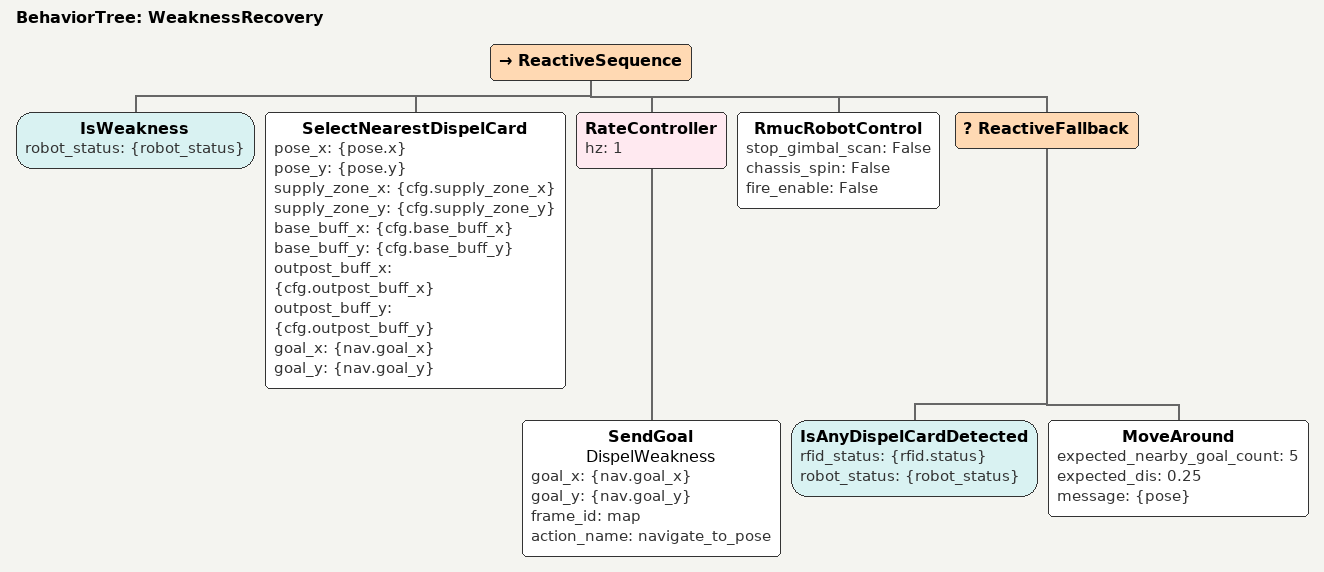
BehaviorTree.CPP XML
<?xml version="1.0" encoding="UTF-8"?>
<root BTCPP_format="4">

    <BehaviorTree ID="WeaknessRecovery">
        <ReactiveSequence>
            <IsWeakness robot_status="{robot_status}"/>
            <!-- rush to the nearest dispel card: supply/base/outpost (cannot capture buffs while weak) -->
            <SelectNearestDispelCard pose_x="{pose.x}" pose_y="{pose.y}"
                                     supply_zone_x="{cfg.supply_zone_x}" supply_zone_y="{cfg.supply_zone_y}"
                                     base_buff_x="{cfg.base_buff_x}" base_buff_y="{cfg.base_buff_y}"
                                     outpost_buff_x="{cfg.outpost_buff_x}" outpost_buff_y="{cfg.outpost_buff_y}"
                                     goal_x="{nav.goal_x}" goal_y="{nav.goal_y}"/>
            <RateController hz="1">
                <SendGoal name="DispelWeakness"
                          goal_x="{nav.goal_x}" goal_y="{nav.goal_y}"
                          frame_id="map" action_name="navigate_to_pose"/>
            </RateController>
            <RmucRobotControl stop_gimbal_scan="False"
                              chassis_spin="False"
                              fire_enable="False"/>
            <!-- arrival + micro adjust until any dispel card detected -->
            <ReactiveFallback>
                <IsAnyDispelCardDetected rfid_status="{rfid.status}" robot_status="{robot_status}"/>
                <MoveAround expected_nearby_goal_count="5"
                            expected_dis="0.25"
                            message="{pose}"/>
            </ReactiveFallback>
        </ReactiveSequence>
    </BehaviorTree>

</root>
